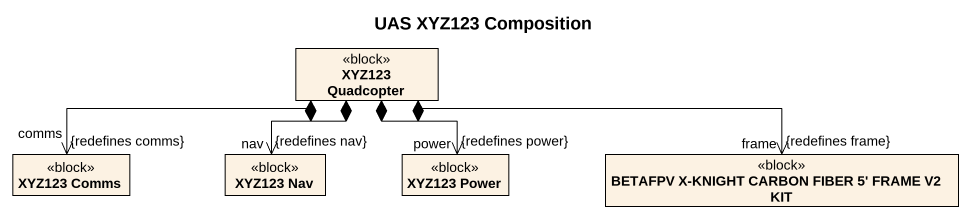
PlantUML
@startuml
title UAS XYZ123 Composition
hide circle
hide empty members
class "XYZ123 Quadcopter" as XYZ123_Quadcopter <<block>>
class "XYZ123 Comms" as XYZ123_Comms <<block>>
class "XYZ123 Nav" as XYZ123_Nav <<block>>
class "XYZ123 Power" as XYZ123_Power <<block>>
class "BETAFPV X-KNIGHT CARBON FIBER 5' FRAME V2 KIT" as BETAFPV_X_KNIGHT_CARBON <<block>>
XYZ123_Comms "comms\n{redefines comms}" <-right-* XYZ123_Quadcopter
XYZ123_Nav "nav\n{redefines nav}" <-up-* XYZ123_Quadcopter
XYZ123_Power "power\n{redefines power}" <-up-* XYZ123_Quadcopter
BETAFPV_X_KNIGHT_CARBON "frame\n{redefines frame}" <-left-* XYZ123_Quadcopter
@enduml
